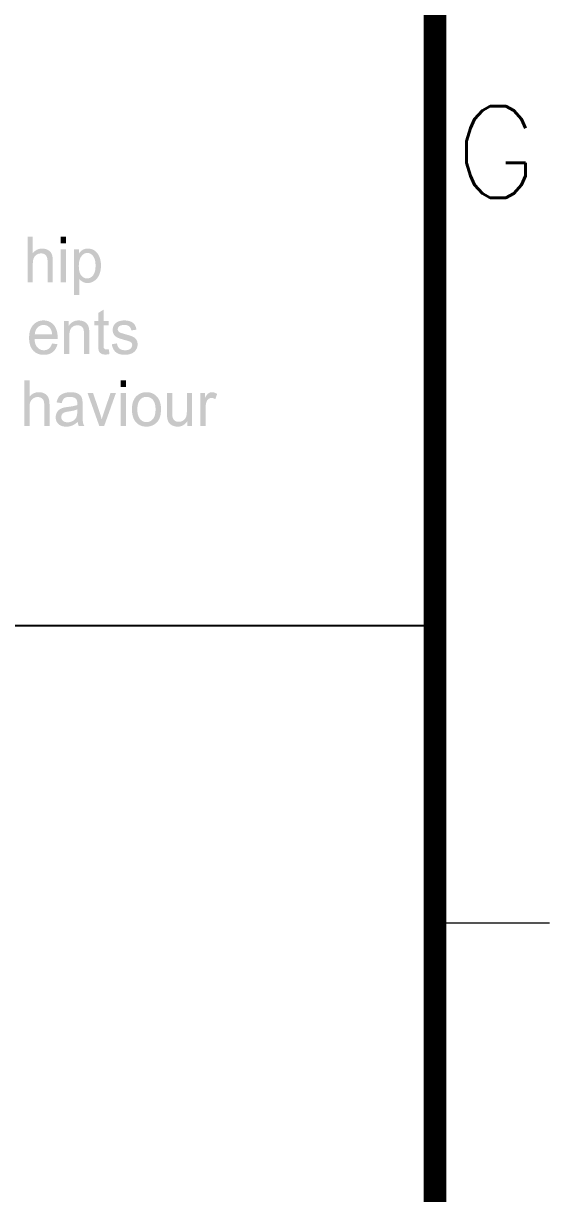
# Model space of a CAD drawing. Header units: millimetres. Extents: x 0 to 810, y -10 to 568.
# Drawn here: x 787 to 810, y 56.2 to 107.3 of the extents above; entities that cross this region are included whole.
import ezdxf
from ezdxf.enums import TextEntityAlignment as Align

# ---------------------------------------------------------------- set-up
doc = ezdxf.new("R2010")
doc.units = ezdxf.units.MM
doc.layers.add('DIM', color=3, linetype='Continuous', lineweight=13)
doc.layers.add('DWGLMT', color=6, linetype='Continuous')
doc.styles.add('S3', font='SIMPLEX')

msp = doc.modelspace()

# ---------------------------------------------------------------- hatches: boundary and pattern name
at = {"linetype": 'Continuous', "lineweight": 0}
h = msp.add_hatch(color=7, dxfattribs=at)
edge = h.paths.add_edge_path()
edge.add_line((787.447, 95.992), (787.218, 95.992))
edge.add_line((787.218, 95.992), (787.218, 97.979))
edge.add_line((787.218, 97.979), (787.447, 97.979))
edge.add_line((787.447, 97.979), (787.447, 97.266))
edge.add_spline(control_points=[(787.447, 97.266), (787.607, 97.464), (787.852, 97.464)], knot_values=[0, 0, 0, 1, 1, 1], degree=2, periodic=0)
edge.add_spline(control_points=[(787.852, 97.464), (788.002, 97.464), (788.113, 97.401)], knot_values=[0, 0, 0, 1, 1, 1], degree=2, periodic=0)
edge.add_spline(control_points=[(788.113, 97.401), (788.224, 97.338), (788.272, 97.227)], knot_values=[0, 0, 0, 1, 1, 1], degree=2, periodic=0)
edge.add_spline(control_points=[(788.272, 97.227), (788.319, 97.116), (788.319, 96.904)], knot_values=[0, 0, 0, 1, 1, 1], degree=2, periodic=0)
edge.add_line((788.319, 96.904), (788.319, 95.992))
edge.add_line((788.319, 95.992), (788.09, 95.992))
edge.add_line((788.09, 95.992), (788.09, 96.904))
edge.add_spline(control_points=[(788.09, 96.904), (788.09, 97.087), (788.016, 97.17)], knot_values=[0, 0, 0, 1, 1, 1], degree=2, periodic=0)
edge.add_spline(control_points=[(788.016, 97.17), (787.941, 97.254), (787.805, 97.254)], knot_values=[0, 0, 0, 1, 1, 1], degree=2, periodic=0)
edge.add_spline(control_points=[(787.805, 97.254), (787.703, 97.254), (787.613, 97.197)], knot_values=[0, 0, 0, 1, 1, 1], degree=2, periodic=0)
edge.add_spline(control_points=[(787.613, 97.197), (787.523, 97.141), (787.485, 97.045)], knot_values=[0, 0, 0, 1, 1, 1], degree=2, periodic=0)
edge.add_spline(control_points=[(787.485, 97.045), (787.447, 96.949), (787.447, 96.779)], knot_values=[0, 0, 0, 1, 1, 1], degree=2, periodic=0)
edge.add_line((787.447, 96.779), (787.447, 95.992))
h = msp.add_hatch(color=7, dxfattribs=at)
edge = h.paths.add_edge_path()
edge.add_line((789.476, 96.141), (789.476, 95.441))
edge.add_line((789.476, 95.441), (789.247, 95.441))
edge.add_line((789.247, 95.441), (789.247, 97.432))
edge.add_line((789.247, 97.432), (789.457, 97.432))
edge.add_line((789.457, 97.432), (789.457, 97.245))
edge.add_spline(control_points=[(789.457, 97.245), (789.53, 97.354), (789.623, 97.409)], knot_values=[0, 0, 0, 1, 1, 1], degree=2, periodic=0)
edge.add_spline(control_points=[(789.623, 97.409), (789.716, 97.464), (789.849, 97.464)], knot_values=[0, 0, 0, 1, 1, 1], degree=2, periodic=0)
edge.add_spline(control_points=[(789.849, 97.464), (790.022, 97.464), (790.154, 97.369)], knot_values=[0, 0, 0, 1, 1, 1], degree=2, periodic=0)
edge.add_spline(control_points=[(790.154, 97.369), (790.287, 97.274), (790.354, 97.102)], knot_values=[0, 0, 0, 1, 1, 1], degree=2, periodic=0)
edge.add_spline(control_points=[(790.354, 97.102), (790.422, 96.929), (790.422, 96.723)], knot_values=[0, 0, 0, 1, 1, 1], degree=2, periodic=0)
edge.add_spline(control_points=[(790.422, 96.723), (790.422, 96.502), (790.347, 96.326)], knot_values=[0, 0, 0, 1, 1, 1], degree=2, periodic=0)
edge.add_spline(control_points=[(790.347, 96.326), (790.273, 96.149), (790.131, 96.055)], knot_values=[0, 0, 0, 1, 1, 1], degree=2, periodic=0)
edge.add_spline(control_points=[(790.131, 96.055), (789.988, 95.96), (789.832, 95.96)], knot_values=[0, 0, 0, 1, 1, 1], degree=2, periodic=0)
edge.add_spline(control_points=[(789.832, 95.96), (789.717, 95.96), (789.626, 96.012)], knot_values=[0, 0, 0, 1, 1, 1], degree=2, periodic=0)
edge.add_spline(control_points=[(789.626, 96.012), (789.535, 96.063), (789.476, 96.141)], knot_values=[0, 0, 0, 1, 1, 1], degree=2, periodic=0)
edge = h.paths.add_edge_path(flags=16)
edge.add_spline(control_points=[(789.816, 96.16), (789.968, 96.16), (790.077, 96.298)], knot_values=[0, 0, 0, 1, 1, 1], degree=2, periodic=0)
edge.add_spline(control_points=[(790.077, 96.298), (790.185, 96.436), (790.185, 96.724)], knot_values=[0, 0, 0, 1, 1, 1], degree=2, periodic=0)
edge.add_spline(control_points=[(790.185, 96.724), (790.185, 96.999), (790.079, 97.136)], knot_values=[0, 0, 0, 1, 1, 1], degree=2, periodic=0)
edge.add_spline(control_points=[(790.079, 97.136), (789.973, 97.273), (789.826, 97.273)], knot_values=[0, 0, 0, 1, 1, 1], degree=2, periodic=0)
edge.add_spline(control_points=[(789.826, 97.273), (789.68, 97.273), (789.568, 97.128)], knot_values=[0, 0, 0, 1, 1, 1], degree=2, periodic=0)
edge.add_spline(control_points=[(789.568, 97.128), (789.455, 96.982), (789.455, 96.704)], knot_values=[0, 0, 0, 1, 1, 1], degree=2, periodic=0)
edge.add_spline(control_points=[(789.455, 96.704), (789.455, 96.426), (789.561, 96.293)], knot_values=[0, 0, 0, 1, 1, 1], degree=2, periodic=0)
edge.add_spline(control_points=[(789.561, 96.293), (789.666, 96.16), (789.816, 96.16)], knot_values=[0, 0, 0, 1, 1, 1], degree=2, periodic=0)
h = msp.add_hatch(color=7, dxfattribs=at)
edge = h.paths.add_edge_path()
edge.add_line((790.533, 94.295), (790.533, 94.797))
edge.add_line((790.533, 94.797), (790.303, 94.651))
edge.add_line((790.303, 94.651), (790.303, 94.295))
edge.add_line((790.303, 94.295), (790.134, 94.295))
edge.add_line((790.134, 94.295), (790.134, 94.105))
edge.add_line((790.134, 94.105), (790.303, 94.105))
edge.add_line((790.303, 94.105), (790.303, 93.276))
edge.add_spline(control_points=[(790.303, 93.276), (790.303, 93.056), (790.331, 92.988)], knot_values=[0, 0, 0, 1, 1, 1], degree=2, periodic=0)
edge.add_spline(control_points=[(790.331, 92.988), (790.359, 92.919), (790.428, 92.877)], knot_values=[0, 0, 0, 1, 1, 1], degree=2, periodic=0)
edge.add_spline(control_points=[(790.428, 92.877), (790.497, 92.835), (790.621, 92.835)], knot_values=[0, 0, 0, 1, 1, 1], degree=2, periodic=0)
edge.add_spline(control_points=[(790.621, 92.835), (790.698, 92.835), (790.794, 92.857)], knot_values=[0, 0, 0, 1, 1, 1], degree=2, periodic=0)
edge.add_line((790.794, 92.857), (790.762, 93.072))
edge.add_spline(control_points=[(790.762, 93.072), (790.7, 93.062), (790.662, 93.062)], knot_values=[0, 0, 0, 1, 1, 1], degree=2, periodic=0)
edge.add_spline(control_points=[(790.662, 93.062), (790.611, 93.062), (790.584, 93.08)], knot_values=[0, 0, 0, 1, 1, 1], degree=2, periodic=0)
edge.add_spline(control_points=[(790.584, 93.08), (790.557, 93.097), (790.545, 93.127)], knot_values=[0, 0, 0, 1, 1, 1], degree=2, periodic=0)
edge.add_spline(control_points=[(790.545, 93.127), (790.533, 93.157), (790.533, 93.262)], knot_values=[0, 0, 0, 1, 1, 1], degree=2, periodic=0)
edge.add_line((790.533, 93.262), (790.533, 94.105))
edge.add_line((790.533, 94.105), (790.762, 94.105))
edge.add_line((790.762, 94.105), (790.762, 94.295))
edge.add_line((790.762, 94.295), (790.533, 94.295))
h = msp.add_hatch(color=7, dxfattribs=at)
edge = h.paths.add_edge_path()
edge.add_spline(control_points=[(787.929, 92.823), (788.165, 92.823), (788.316, 92.945)], knot_values=[0, 0, 0, 1, 1, 1], degree=2, periodic=0)
edge.add_spline(control_points=[(788.316, 92.945), (788.468, 93.067), (788.524, 93.288)], knot_values=[0, 0, 0, 1, 1, 1], degree=2, periodic=0)
edge.add_line((788.524, 93.288), (788.287, 93.319))
edge.add_spline(control_points=[(788.287, 93.319), (788.235, 93.164), (788.145, 93.093)], knot_values=[0, 0, 0, 1, 1, 1], degree=2, periodic=0)
edge.add_spline(control_points=[(788.145, 93.093), (788.056, 93.023), (787.93, 93.023)], knot_values=[0, 0, 0, 1, 1, 1], degree=2, periodic=0)
edge.add_spline(control_points=[(787.93, 93.023), (787.76, 93.023), (787.647, 93.149)], knot_values=[0, 0, 0, 1, 1, 1], degree=2, periodic=0)
edge.add_spline(control_points=[(787.647, 93.149), (787.534, 93.275), (787.521, 93.512)], knot_values=[0, 0, 0, 1, 1, 1], degree=2, periodic=0)
edge.add_line((787.521, 93.512), (788.53, 93.512))
edge.add_spline(control_points=[(788.53, 93.512), (788.531, 93.555), (788.531, 93.577)], knot_values=[0, 0, 0, 1, 1, 1], degree=2, periodic=0)
edge.add_spline(control_points=[(788.531, 93.577), (788.531, 93.933), (788.359, 94.13)], knot_values=[0, 0, 0, 1, 1, 1], degree=2, periodic=0)
edge.add_spline(control_points=[(788.359, 94.13), (788.187, 94.326), (787.916, 94.326)], knot_values=[0, 0, 0, 1, 1, 1], degree=2, periodic=0)
edge.add_spline(control_points=[(787.916, 94.326), (787.636, 94.326), (787.46, 94.126)], knot_values=[0, 0, 0, 1, 1, 1], degree=2, periodic=0)
edge.add_spline(control_points=[(787.46, 94.126), (787.285, 93.925), (787.285, 93.562)], knot_values=[0, 0, 0, 1, 1, 1], degree=2, periodic=0)
edge.add_spline(control_points=[(787.285, 93.562), (787.285, 93.212), (787.458, 93.017)], knot_values=[0, 0, 0, 1, 1, 1], degree=2, periodic=0)
edge.add_spline(control_points=[(787.458, 93.017), (787.632, 92.823), (787.929, 92.823)], knot_values=[0, 0, 0, 1, 1, 1], degree=2, periodic=0)
edge = h.paths.add_edge_path(flags=16)
edge.add_spline(control_points=[(788.203, 93.985), (788.274, 93.894), (788.289, 93.712)], knot_values=[0, 0, 0, 1, 1, 1], degree=2, periodic=0)
edge.add_line((788.289, 93.712), (787.534, 93.712))
edge.add_spline(control_points=[(787.534, 93.712), (787.545, 93.901), (787.653, 94.014)], knot_values=[0, 0, 0, 1, 1, 1], degree=2, periodic=0)
edge.add_spline(control_points=[(787.653, 94.014), (787.76, 94.127), (787.918, 94.127)], knot_values=[0, 0, 0, 1, 1, 1], degree=2, periodic=0)
edge.add_spline(control_points=[(787.918, 94.127), (788.093, 94.127), (788.203, 93.985)], knot_values=[0, 0, 0, 1, 1, 1], degree=2, periodic=0)
h = msp.add_hatch(color=7, dxfattribs=at)
edge = h.paths.add_edge_path()
edge.add_line((789.018, 94.295), (788.812, 94.295))
edge.add_line((788.812, 94.295), (788.812, 92.855))
edge.add_line((788.812, 92.855), (789.041, 92.855))
edge.add_line((789.041, 92.855), (789.041, 93.64))
edge.add_spline(control_points=[(789.041, 93.64), (789.041, 93.917), (789.147, 94.016)], knot_values=[0, 0, 0, 1, 1, 1], degree=2, periodic=0)
edge.add_spline(control_points=[(789.147, 94.016), (789.254, 94.114), (789.4, 94.114)], knot_values=[0, 0, 0, 1, 1, 1], degree=2, periodic=0)
edge.add_spline(control_points=[(789.4, 94.114), (789.492, 94.114), (789.56, 94.07)], knot_values=[0, 0, 0, 1, 1, 1], degree=2, periodic=0)
edge.add_spline(control_points=[(789.56, 94.07), (789.628, 94.026), (789.655, 93.953)], knot_values=[0, 0, 0, 1, 1, 1], degree=2, periodic=0)
edge.add_spline(control_points=[(789.655, 93.953), (789.681, 93.879), (789.681, 93.73)], knot_values=[0, 0, 0, 1, 1, 1], degree=2, periodic=0)
edge.add_line((789.681, 93.73), (789.681, 92.855))
edge.add_line((789.681, 92.855), (789.911, 92.855))
edge.add_line((789.911, 92.855), (789.911, 93.74))
edge.add_spline(control_points=[(789.911, 93.74), (789.911, 93.909), (789.898, 93.977)], knot_values=[0, 0, 0, 1, 1, 1], degree=2, periodic=0)
edge.add_spline(control_points=[(789.898, 93.977), (789.877, 94.081), (789.827, 94.157)], knot_values=[0, 0, 0, 1, 1, 1], degree=2, periodic=0)
edge.add_spline(control_points=[(789.827, 94.157), (789.776, 94.233), (789.673, 94.28)], knot_values=[0, 0, 0, 1, 1, 1], degree=2, periodic=0)
edge.add_spline(control_points=[(789.673, 94.28), (789.571, 94.326), (789.448, 94.326)], knot_values=[0, 0, 0, 1, 1, 1], degree=2, periodic=0)
edge.add_spline(control_points=[(789.448, 94.326), (789.167, 94.326), (789.018, 94.09)], knot_values=[0, 0, 0, 1, 1, 1], degree=2, periodic=0)
edge.add_line((789.018, 94.09), (789.018, 94.295))
h = msp.add_hatch(color=7, dxfattribs=at)
edge = h.paths.add_edge_path()
edge.add_spline(control_points=[(791.712, 94.278), (791.832, 94.229), (791.89, 94.145)], knot_values=[0, 0, 0, 1, 1, 1], degree=2, periodic=0)
edge.add_spline(control_points=[(791.89, 94.145), (791.947, 94.062), (791.969, 93.922)], knot_values=[0, 0, 0, 1, 1, 1], degree=2, periodic=0)
edge.add_line((791.969, 93.922), (791.744, 93.89))
edge.add_spline(control_points=[(791.744, 93.89), (791.729, 94.002), (791.655, 94.064)], knot_values=[0, 0, 0, 1, 1, 1], degree=2, periodic=0)
edge.add_spline(control_points=[(791.655, 94.064), (791.582, 94.127), (791.448, 94.127)], knot_values=[0, 0, 0, 1, 1, 1], degree=2, periodic=0)
edge.add_spline(control_points=[(791.448, 94.127), (791.29, 94.127), (791.222, 94.071)], knot_values=[0, 0, 0, 1, 1, 1], degree=2, periodic=0)
edge.add_spline(control_points=[(791.222, 94.071), (791.155, 94.015), (791.155, 93.941)], knot_values=[0, 0, 0, 1, 1, 1], degree=2, periodic=0)
edge.add_spline(control_points=[(791.155, 93.941), (791.155, 93.893), (791.183, 93.855)], knot_values=[0, 0, 0, 1, 1, 1], degree=2, periodic=0)
edge.add_spline(control_points=[(791.183, 93.855), (791.211, 93.816), (791.271, 93.79)], knot_values=[0, 0, 0, 1, 1, 1], degree=2, periodic=0)
edge.add_spline(control_points=[(791.271, 93.79), (791.305, 93.776), (791.473, 93.727)], knot_values=[0, 0, 0, 1, 1, 1], degree=2, periodic=0)
edge.add_spline(control_points=[(791.473, 93.727), (791.717, 93.658), (791.814, 93.614)], knot_values=[0, 0, 0, 1, 1, 1], degree=2, periodic=0)
edge.add_spline(control_points=[(791.814, 93.614), (791.91, 93.57), (791.965, 93.486)], knot_values=[0, 0, 0, 1, 1, 1], degree=2, periodic=0)
edge.add_spline(control_points=[(791.965, 93.486), (792.02, 93.402), (792.02, 93.278)], knot_values=[0, 0, 0, 1, 1, 1], degree=2, periodic=0)
edge.add_spline(control_points=[(792.02, 93.278), (792.02, 93.156), (791.953, 93.048)], knot_values=[0, 0, 0, 1, 1, 1], degree=2, periodic=0)
edge.add_spline(control_points=[(791.953, 93.048), (791.886, 92.941), (791.76, 92.882)], knot_values=[0, 0, 0, 1, 1, 1], degree=2, periodic=0)
edge.add_spline(control_points=[(791.76, 92.882), (791.633, 92.823), (791.474, 92.823)], knot_values=[0, 0, 0, 1, 1, 1], degree=2, periodic=0)
edge.add_spline(control_points=[(791.474, 92.823), (791.209, 92.823), (791.071, 92.939)], knot_values=[0, 0, 0, 1, 1, 1], degree=2, periodic=0)
edge.add_spline(control_points=[(791.071, 92.939), (790.932, 93.056), (790.894, 93.285)], knot_values=[0, 0, 0, 1, 1, 1], degree=2, periodic=0)
edge.add_line((790.894, 93.285), (791.12, 93.322))
edge.add_spline(control_points=[(791.12, 93.322), (791.14, 93.177), (791.227, 93.1)], knot_values=[0, 0, 0, 1, 1, 1], degree=2, periodic=0)
edge.add_spline(control_points=[(791.227, 93.1), (791.315, 93.023), (791.472, 93.023)], knot_values=[0, 0, 0, 1, 1, 1], degree=2, periodic=0)
edge.add_spline(control_points=[(791.472, 93.023), (791.63, 93.023), (791.707, 93.091)], knot_values=[0, 0, 0, 1, 1, 1], degree=2, periodic=0)
edge.add_spline(control_points=[(791.707, 93.091), (791.784, 93.16), (791.784, 93.252)], knot_values=[0, 0, 0, 1, 1, 1], degree=2, periodic=0)
edge.add_spline(control_points=[(791.784, 93.252), (791.784, 93.335), (791.716, 93.382)], knot_values=[0, 0, 0, 1, 1, 1], degree=2, periodic=0)
edge.add_spline(control_points=[(791.716, 93.382), (791.669, 93.415), (791.481, 93.465)], knot_values=[0, 0, 0, 1, 1, 1], degree=2, periodic=0)
edge.add_spline(control_points=[(791.481, 93.465), (791.229, 93.533), (791.131, 93.582)], knot_values=[0, 0, 0, 1, 1, 1], degree=2, periodic=0)
edge.add_spline(control_points=[(791.131, 93.582), (791.033, 93.632), (790.983, 93.719)], knot_values=[0, 0, 0, 1, 1, 1], degree=2, periodic=0)
edge.add_spline(control_points=[(790.983, 93.719), (790.933, 93.806), (790.933, 93.912)], knot_values=[0, 0, 0, 1, 1, 1], degree=2, periodic=0)
edge.add_spline(control_points=[(790.933, 93.912), (790.933, 94.008), (790.974, 94.09)], knot_values=[0, 0, 0, 1, 1, 1], degree=2, periodic=0)
edge.add_spline(control_points=[(790.974, 94.09), (791.016, 94.172), (791.087, 94.226)], knot_values=[0, 0, 0, 1, 1, 1], degree=2, periodic=0)
edge.add_spline(control_points=[(791.087, 94.226), (791.141, 94.268), (791.233, 94.297)], knot_values=[0, 0, 0, 1, 1, 1], degree=2, periodic=0)
edge.add_spline(control_points=[(791.233, 94.297), (791.326, 94.326), (791.432, 94.326)], knot_values=[0, 0, 0, 1, 1, 1], degree=2, periodic=0)
edge.add_spline(control_points=[(791.432, 94.326), (791.591, 94.326), (791.712, 94.278)], knot_values=[0, 0, 0, 1, 1, 1], degree=2, periodic=0)
h = msp.add_hatch(color=7, dxfattribs=at)
edge = h.paths.add_edge_path()
edge.add_line((787.303, 89.717), (787.074, 89.717))
edge.add_line((787.074, 89.717), (787.074, 91.703))
edge.add_line((787.074, 91.703), (787.303, 91.703))
edge.add_line((787.303, 91.703), (787.303, 90.99))
edge.add_spline(control_points=[(787.303, 90.99), (787.463, 91.189), (787.708, 91.189)], knot_values=[0, 0, 0, 1, 1, 1], degree=2, periodic=0)
edge.add_spline(control_points=[(787.708, 91.189), (787.858, 91.189), (787.969, 91.126)], knot_values=[0, 0, 0, 1, 1, 1], degree=2, periodic=0)
edge.add_spline(control_points=[(787.969, 91.126), (788.08, 91.063), (788.128, 90.951)], knot_values=[0, 0, 0, 1, 1, 1], degree=2, periodic=0)
edge.add_spline(control_points=[(788.128, 90.951), (788.176, 90.84), (788.176, 90.629)], knot_values=[0, 0, 0, 1, 1, 1], degree=2, periodic=0)
edge.add_line((788.176, 90.629), (788.176, 89.717))
edge.add_line((788.176, 89.717), (787.946, 89.717))
edge.add_line((787.946, 89.717), (787.946, 90.629))
edge.add_spline(control_points=[(787.946, 90.629), (787.946, 90.812), (787.872, 90.895)], knot_values=[0, 0, 0, 1, 1, 1], degree=2, periodic=0)
edge.add_spline(control_points=[(787.872, 90.895), (787.797, 90.978), (787.661, 90.978)], knot_values=[0, 0, 0, 1, 1, 1], degree=2, periodic=0)
edge.add_spline(control_points=[(787.661, 90.978), (787.559, 90.978), (787.469, 90.922)], knot_values=[0, 0, 0, 1, 1, 1], degree=2, periodic=0)
edge.add_spline(control_points=[(787.469, 90.922), (787.379, 90.866), (787.341, 90.77)], knot_values=[0, 0, 0, 1, 1, 1], degree=2, periodic=0)
edge.add_spline(control_points=[(787.341, 90.77), (787.303, 90.673), (787.303, 90.504)], knot_values=[0, 0, 0, 1, 1, 1], degree=2, periodic=0)
edge.add_line((787.303, 90.504), (787.303, 89.717))
h = msp.add_hatch(color=7, dxfattribs=at)
edge = h.paths.add_edge_path()
edge.add_spline(control_points=[(788.908, 89.685), (789.043, 89.685), (789.161, 89.732)], knot_values=[0, 0, 0, 1, 1, 1], degree=2, periodic=0)
edge.add_spline(control_points=[(789.161, 89.732), (789.279, 89.779), (789.407, 89.894)], knot_values=[0, 0, 0, 1, 1, 1], degree=2, periodic=0)
edge.add_spline(control_points=[(789.407, 89.894), (789.417, 89.793), (789.452, 89.717)], knot_values=[0, 0, 0, 1, 1, 1], degree=2, periodic=0)
edge.add_line((789.452, 89.717), (789.691, 89.717))
edge.add_spline(control_points=[(789.691, 89.717), (789.648, 89.8), (789.633, 89.89)], knot_values=[0, 0, 0, 1, 1, 1], degree=2, periodic=0)
edge.add_spline(control_points=[(789.633, 89.89), (789.619, 89.98), (789.619, 90.32)], knot_values=[0, 0, 0, 1, 1, 1], degree=2, periodic=0)
edge.add_line((789.619, 90.32), (789.619, 90.645))
edge.add_spline(control_points=[(789.619, 90.645), (789.619, 90.808), (789.607, 90.87)], knot_values=[0, 0, 0, 1, 1, 1], degree=2, periodic=0)
edge.add_spline(control_points=[(789.607, 90.87), (789.587, 90.97), (789.536, 91.036)], knot_values=[0, 0, 0, 1, 1, 1], degree=2, periodic=0)
edge.add_spline(control_points=[(789.536, 91.036), (789.485, 91.102), (789.377, 91.145)], knot_values=[0, 0, 0, 1, 1, 1], degree=2, periodic=0)
edge.add_spline(control_points=[(789.377, 91.145), (789.269, 91.189), (789.096, 91.189)], knot_values=[0, 0, 0, 1, 1, 1], degree=2, periodic=0)
edge.add_spline(control_points=[(789.096, 91.189), (788.921, 91.189), (788.789, 91.138)], knot_values=[0, 0, 0, 1, 1, 1], degree=2, periodic=0)
edge.add_spline(control_points=[(788.789, 91.138), (788.656, 91.087), (788.586, 90.993)], knot_values=[0, 0, 0, 1, 1, 1], degree=2, periodic=0)
edge.add_spline(control_points=[(788.586, 90.993), (788.516, 90.898), (788.486, 90.745)], knot_values=[0, 0, 0, 1, 1, 1], degree=2, periodic=0)
edge.add_line((788.486, 90.745), (788.711, 90.713))
edge.add_spline(control_points=[(788.711, 90.713), (788.748, 90.867), (788.824, 90.927)], knot_values=[0, 0, 0, 1, 1, 1], degree=2, periodic=0)
edge.add_spline(control_points=[(788.824, 90.927), (788.901, 90.987), (789.063, 90.987)], knot_values=[0, 0, 0, 1, 1, 1], degree=2, periodic=0)
edge.add_spline(control_points=[(789.063, 90.987), (789.236, 90.987), (789.323, 90.904)], knot_values=[0, 0, 0, 1, 1, 1], degree=2, periodic=0)
edge.add_spline(control_points=[(789.323, 90.904), (789.388, 90.843), (789.388, 90.694)], knot_values=[0, 0, 0, 1, 1, 1], degree=2, periodic=0)
edge.add_spline(control_points=[(789.388, 90.694), (789.388, 90.68), (789.387, 90.63)], knot_values=[0, 0, 0, 1, 1, 1], degree=2, periodic=0)
edge.add_spline(control_points=[(789.387, 90.63), (789.256, 90.581), (788.978, 90.546)], knot_values=[0, 0, 0, 1, 1, 1], degree=2, periodic=0)
edge.add_spline(control_points=[(788.978, 90.546), (788.842, 90.528), (788.774, 90.509)], knot_values=[0, 0, 0, 1, 1, 1], degree=2, periodic=0)
edge.add_spline(control_points=[(788.774, 90.509), (788.683, 90.482), (788.61, 90.43)], knot_values=[0, 0, 0, 1, 1, 1], degree=2, periodic=0)
edge.add_spline(control_points=[(788.61, 90.43), (788.536, 90.377), (788.491, 90.289)], knot_values=[0, 0, 0, 1, 1, 1], degree=2, periodic=0)
edge.add_spline(control_points=[(788.491, 90.289), (788.446, 90.202), (788.446, 90.097)], knot_values=[0, 0, 0, 1, 1, 1], degree=2, periodic=0)
edge.add_spline(control_points=[(788.446, 90.097), (788.446, 89.917), (788.566, 89.801)], knot_values=[0, 0, 0, 1, 1, 1], degree=2, periodic=0)
edge.add_spline(control_points=[(788.566, 89.801), (788.685, 89.685), (788.908, 89.685)], knot_values=[0, 0, 0, 1, 1, 1], degree=2, periodic=0)
edge = h.paths.add_edge_path(flags=16)
edge.add_spline(control_points=[(789.387, 90.35), (789.387, 90.189), (789.35, 90.106)], knot_values=[0, 0, 0, 1, 1, 1], degree=2, periodic=0)
edge.add_spline(control_points=[(789.35, 90.106), (789.302, 89.999), (789.199, 89.937)], knot_values=[0, 0, 0, 1, 1, 1], degree=2, periodic=0)
edge.add_spline(control_points=[(789.199, 89.937), (789.095, 89.876), (788.963, 89.876)], knot_values=[0, 0, 0, 1, 1, 1], degree=2, periodic=0)
edge.add_spline(control_points=[(788.963, 89.876), (788.83, 89.876), (788.76, 89.941)], knot_values=[0, 0, 0, 1, 1, 1], degree=2, periodic=0)
edge.add_spline(control_points=[(788.76, 89.941), (788.691, 90.006), (788.691, 90.103)], knot_values=[0, 0, 0, 1, 1, 1], degree=2, periodic=0)
edge.add_spline(control_points=[(788.691, 90.103), (788.691, 90.167), (788.723, 90.219)], knot_values=[0, 0, 0, 1, 1, 1], degree=2, periodic=0)
edge.add_spline(control_points=[(788.723, 90.219), (788.755, 90.271), (788.813, 90.298)], knot_values=[0, 0, 0, 1, 1, 1], degree=2, periodic=0)
edge.add_spline(control_points=[(788.813, 90.298), (788.872, 90.325), (789.013, 90.347)], knot_values=[0, 0, 0, 1, 1, 1], degree=2, periodic=0)
edge.add_spline(control_points=[(789.013, 90.347), (789.263, 90.385), (789.388, 90.439)], knot_values=[0, 0, 0, 1, 1, 1], degree=2, periodic=0)
edge.add_line((789.388, 90.439), (789.387, 90.35))
h = msp.add_hatch(color=7, dxfattribs=at)
edge = h.paths.add_edge_path()
edge.add_line((790.348, 89.717), (790.563, 89.717))
edge.add_line((790.563, 89.717), (791.075, 91.157))
edge.add_line((791.075, 91.157), (790.839, 91.157))
edge.add_line((790.839, 91.157), (790.539, 90.278))
edge.add_spline(control_points=[(790.539, 90.278), (790.484, 90.118), (790.454, 90.004)], knot_values=[0, 0, 0, 1, 1, 1], degree=2, periodic=0)
edge.add_spline(control_points=[(790.454, 90.004), (790.414, 90.155), (790.367, 90.294)], knot_values=[0, 0, 0, 1, 1, 1], degree=2, periodic=0)
edge.add_line((790.367, 90.294), (790.077, 91.157))
edge.add_line((790.077, 91.157), (789.835, 91.157))
edge.add_line((789.835, 91.157), (790.348, 89.717))
h = msp.add_hatch(color=7, dxfattribs=at)
edge = h.paths.add_edge_path()
edge.add_spline(control_points=[(792.408, 89.685), (792.585, 89.685), (792.734, 89.773)], knot_values=[0, 0, 0, 1, 1, 1], degree=2, periodic=0)
edge.add_spline(control_points=[(792.734, 89.773), (792.884, 89.861), (792.962, 90.02)], knot_values=[0, 0, 0, 1, 1, 1], degree=2, periodic=0)
edge.add_spline(control_points=[(792.962, 90.02), (793.041, 90.179), (793.041, 90.457)], knot_values=[0, 0, 0, 1, 1, 1], degree=2, periodic=0)
edge.add_spline(control_points=[(793.041, 90.457), (793.041, 90.8), (792.864, 90.994)], knot_values=[0, 0, 0, 1, 1, 1], degree=2, periodic=0)
edge.add_spline(control_points=[(792.864, 90.994), (792.687, 91.189), (792.408, 91.189)], knot_values=[0, 0, 0, 1, 1, 1], degree=2, periodic=0)
edge.add_spline(control_points=[(792.408, 91.189), (792.157, 91.189), (791.983, 91.029)], knot_values=[0, 0, 0, 1, 1, 1], degree=2, periodic=0)
edge.add_spline(control_points=[(791.983, 91.029), (791.774, 90.836), (791.774, 90.437)], knot_values=[0, 0, 0, 1, 1, 1], degree=2, periodic=0)
edge.add_spline(control_points=[(791.774, 90.437), (791.774, 90.072), (791.949, 89.879)], knot_values=[0, 0, 0, 1, 1, 1], degree=2, periodic=0)
edge.add_spline(control_points=[(791.949, 89.879), (792.124, 89.685), (792.408, 89.685)], knot_values=[0, 0, 0, 1, 1, 1], degree=2, periodic=0)
edge = h.paths.add_edge_path(flags=16)
edge.add_spline(control_points=[(792.691, 90.023), (792.578, 89.885), (792.408, 89.885)], knot_values=[0, 0, 0, 1, 1, 1], degree=2, periodic=0)
edge.add_spline(control_points=[(792.408, 89.885), (792.236, 89.885), (792.123, 90.023)], knot_values=[0, 0, 0, 1, 1, 1], degree=2, periodic=0)
edge.add_spline(control_points=[(792.123, 90.023), (792.01, 90.16), (792.01, 90.437)], knot_values=[0, 0, 0, 1, 1, 1], degree=2, periodic=0)
edge.add_spline(control_points=[(792.01, 90.437), (792.01, 90.713), (792.123, 90.85)], knot_values=[0, 0, 0, 1, 1, 1], degree=2, periodic=0)
edge.add_spline(control_points=[(792.123, 90.85), (792.236, 90.987), (792.408, 90.987)], knot_values=[0, 0, 0, 1, 1, 1], degree=2, periodic=0)
edge.add_spline(control_points=[(792.408, 90.987), (792.577, 90.987), (792.691, 90.85)], knot_values=[0, 0, 0, 1, 1, 1], degree=2, periodic=0)
edge.add_spline(control_points=[(792.691, 90.85), (792.804, 90.712), (792.804, 90.445)], knot_values=[0, 0, 0, 1, 1, 1], degree=2, periodic=0)
edge.add_spline(control_points=[(792.804, 90.445), (792.804, 90.162), (792.691, 90.023)], knot_values=[0, 0, 0, 1, 1, 1], degree=2, periodic=0)
h = msp.add_hatch(color=7, dxfattribs=at)
edge = h.paths.add_edge_path()
edge.add_line((793.533, 91.157), (793.304, 91.157))
edge.add_line((793.304, 91.157), (793.304, 90.265))
edge.add_spline(control_points=[(793.304, 90.265), (793.304, 90.109), (793.318, 90.037)], knot_values=[0, 0, 0, 1, 1, 1], degree=2, periodic=0)
edge.add_spline(control_points=[(793.318, 90.037), (793.338, 89.93), (793.388, 89.856)], knot_values=[0, 0, 0, 1, 1, 1], degree=2, periodic=0)
edge.add_spline(control_points=[(793.388, 89.856), (793.439, 89.783), (793.543, 89.734)], knot_values=[0, 0, 0, 1, 1, 1], degree=2, periodic=0)
edge.add_spline(control_points=[(793.543, 89.734), (793.646, 89.685), (793.766, 89.685)], knot_values=[0, 0, 0, 1, 1, 1], degree=2, periodic=0)
edge.add_spline(control_points=[(793.766, 89.685), (794.037, 89.685), (794.195, 89.929)], knot_values=[0, 0, 0, 1, 1, 1], degree=2, periodic=0)
edge.add_line((794.195, 89.929), (794.195, 89.717))
edge.add_line((794.195, 89.717), (794.4, 89.717))
edge.add_line((794.4, 89.717), (794.4, 91.157))
edge.add_line((794.4, 91.157), (794.171, 91.157))
edge.add_line((794.171, 91.157), (794.171, 90.386))
edge.add_spline(control_points=[(794.171, 90.386), (794.171, 90.202), (794.133, 90.105)], knot_values=[0, 0, 0, 1, 1, 1], degree=2, periodic=0)
edge.add_spline(control_points=[(794.133, 90.105), (794.096, 90.008), (794.005, 89.952)], knot_values=[0, 0, 0, 1, 1, 1], degree=2, periodic=0)
edge.add_spline(control_points=[(794.005, 89.952), (793.915, 89.896), (793.812, 89.896)], knot_values=[0, 0, 0, 1, 1, 1], degree=2, periodic=0)
edge.add_spline(control_points=[(793.812, 89.896), (793.709, 89.896), (793.639, 89.95)], knot_values=[0, 0, 0, 1, 1, 1], degree=2, periodic=0)
edge.add_spline(control_points=[(793.639, 89.95), (793.569, 90.005), (793.547, 90.101)], knot_values=[0, 0, 0, 1, 1, 1], degree=2, periodic=0)
edge.add_spline(control_points=[(793.547, 90.101), (793.533, 90.168), (793.533, 90.359)], knot_values=[0, 0, 0, 1, 1, 1], degree=2, periodic=0)
edge.add_line((793.533, 90.359), (793.533, 91.157))
h = msp.add_hatch(color=7, dxfattribs=at)
edge = h.paths.add_edge_path()
edge.add_spline(control_points=[(795.492, 91.111), (795.372, 91.189), (795.256, 91.189)], knot_values=[0, 0, 0, 1, 1, 1], degree=2, periodic=0)
edge.add_spline(control_points=[(795.256, 91.189), (795.176, 91.189), (795.109, 91.14)], knot_values=[0, 0, 0, 1, 1, 1], degree=2, periodic=0)
edge.add_spline(control_points=[(795.109, 91.14), (795.042, 91.091), (794.963, 90.939)], knot_values=[0, 0, 0, 1, 1, 1], degree=2, periodic=0)
edge.add_line((794.963, 90.939), (794.963, 91.157))
edge.add_line((794.963, 91.157), (794.757, 91.157))
edge.add_line((794.757, 91.157), (794.757, 89.717))
edge.add_line((794.757, 89.717), (794.986, 89.717))
edge.add_line((794.986, 89.717), (794.986, 90.471))
edge.add_spline(control_points=[(794.986, 90.471), (794.986, 90.625), (795.024, 90.756)], knot_values=[0, 0, 0, 1, 1, 1], degree=2, periodic=0)
edge.add_spline(control_points=[(795.024, 90.756), (795.05, 90.841), (795.109, 90.889)], knot_values=[0, 0, 0, 1, 1, 1], degree=2, periodic=0)
edge.add_spline(control_points=[(795.109, 90.889), (795.169, 90.937), (795.244, 90.937)], knot_values=[0, 0, 0, 1, 1, 1], degree=2, periodic=0)
edge.add_spline(control_points=[(795.244, 90.937), (795.328, 90.937), (795.411, 90.885)], knot_values=[0, 0, 0, 1, 1, 1], degree=2, periodic=0)
edge.add_line((795.411, 90.885), (795.492, 91.111))

# ---------------------------------------------------------------- linework, layer by layer
at = {"color": 6, "const_width": 1}
msp.add_lwpolyline([(0, 558), (805, 558), (805, 0), (0, 0), (0, 558)], dxfattribs=at)
at = {"color": 7, "linetype": 'Continuous', "lineweight": 0}
for points in [[(788.899, 97.699), (788.899, 97.979), (788.669, 97.699), (788.669, 97.979)], [(788.899, 95.992), (788.669, 95.992), (788.899, 97.432), (788.669, 97.432)], [(791.51, 89.717), (791.281, 89.717), (791.51, 91.157), (791.281, 91.157)]]:
    msp.add_solid(points, dxfattribs=at)
at = {"color": 7, "linetype": 'Continuous', "lineweight": 0, "extrusion": (0, 0, -1)}
msp.add_solid([(-791.281, 91.423), (-791.281, 91.703), (-791.51, 91.423), (-791.51, 91.703)], dxfattribs=at)
at = {"layer": 'DIM', "color": 7}
msp.add_line((805, 68), (810, 68), dxfattribs=at)
at = {"layer": 'DWGLMT'}
msp.add_line((670, 81), (805, 81), dxfattribs=at)

# ---------------------------------------------------------------- texts
at = {"layer": 'DIM', "color": 2, "style": 'S3'}
msp.add_text('G', height=4, dxfattribs=at).set_placement((807.666, 101.686), align=Align.MIDDLE)

doc.saveas('drawing.dxf')
